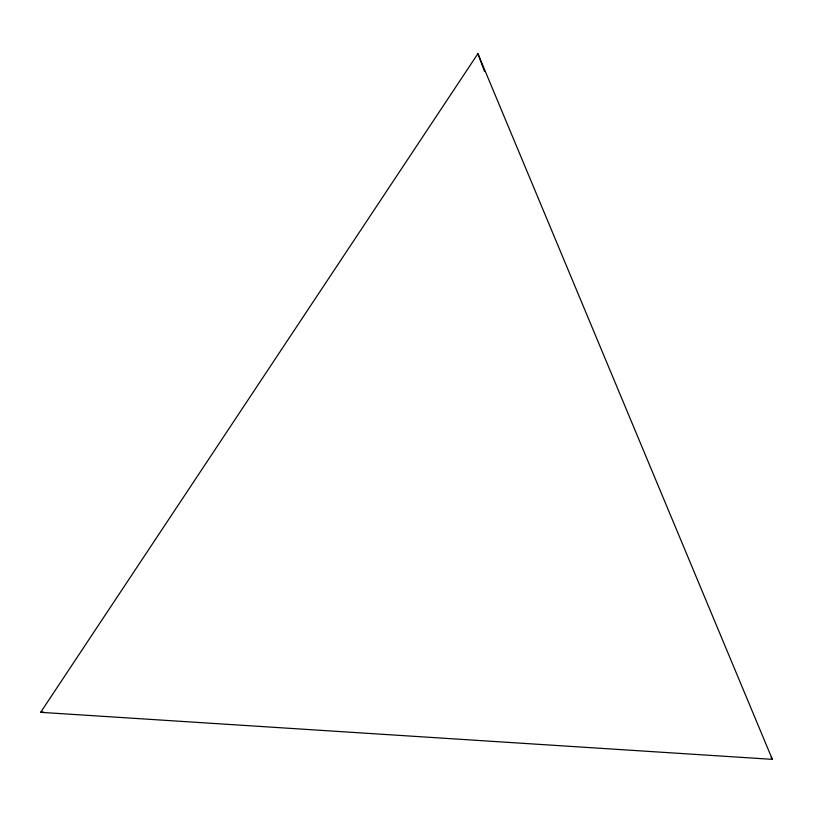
<?xml version="1.0" encoding="UTF-8"?>
<svg xmlns="http://www.w3.org/2000/svg" width="813" height="813" viewBox="0 0 813 813"><rect width="100%" height="100%" fill="white"/><g stroke="black" fill="none" stroke-linecap="round" stroke-linejoin="round"><path stroke-width="1.22" d="M40.65 712.33L477.922 53.648L772.35 759.352L40.65 712.33L43.14 711.853M771.11 757.147L772.35 759.352M477.922 53.648L484.528 71.483"/></g></svg>
